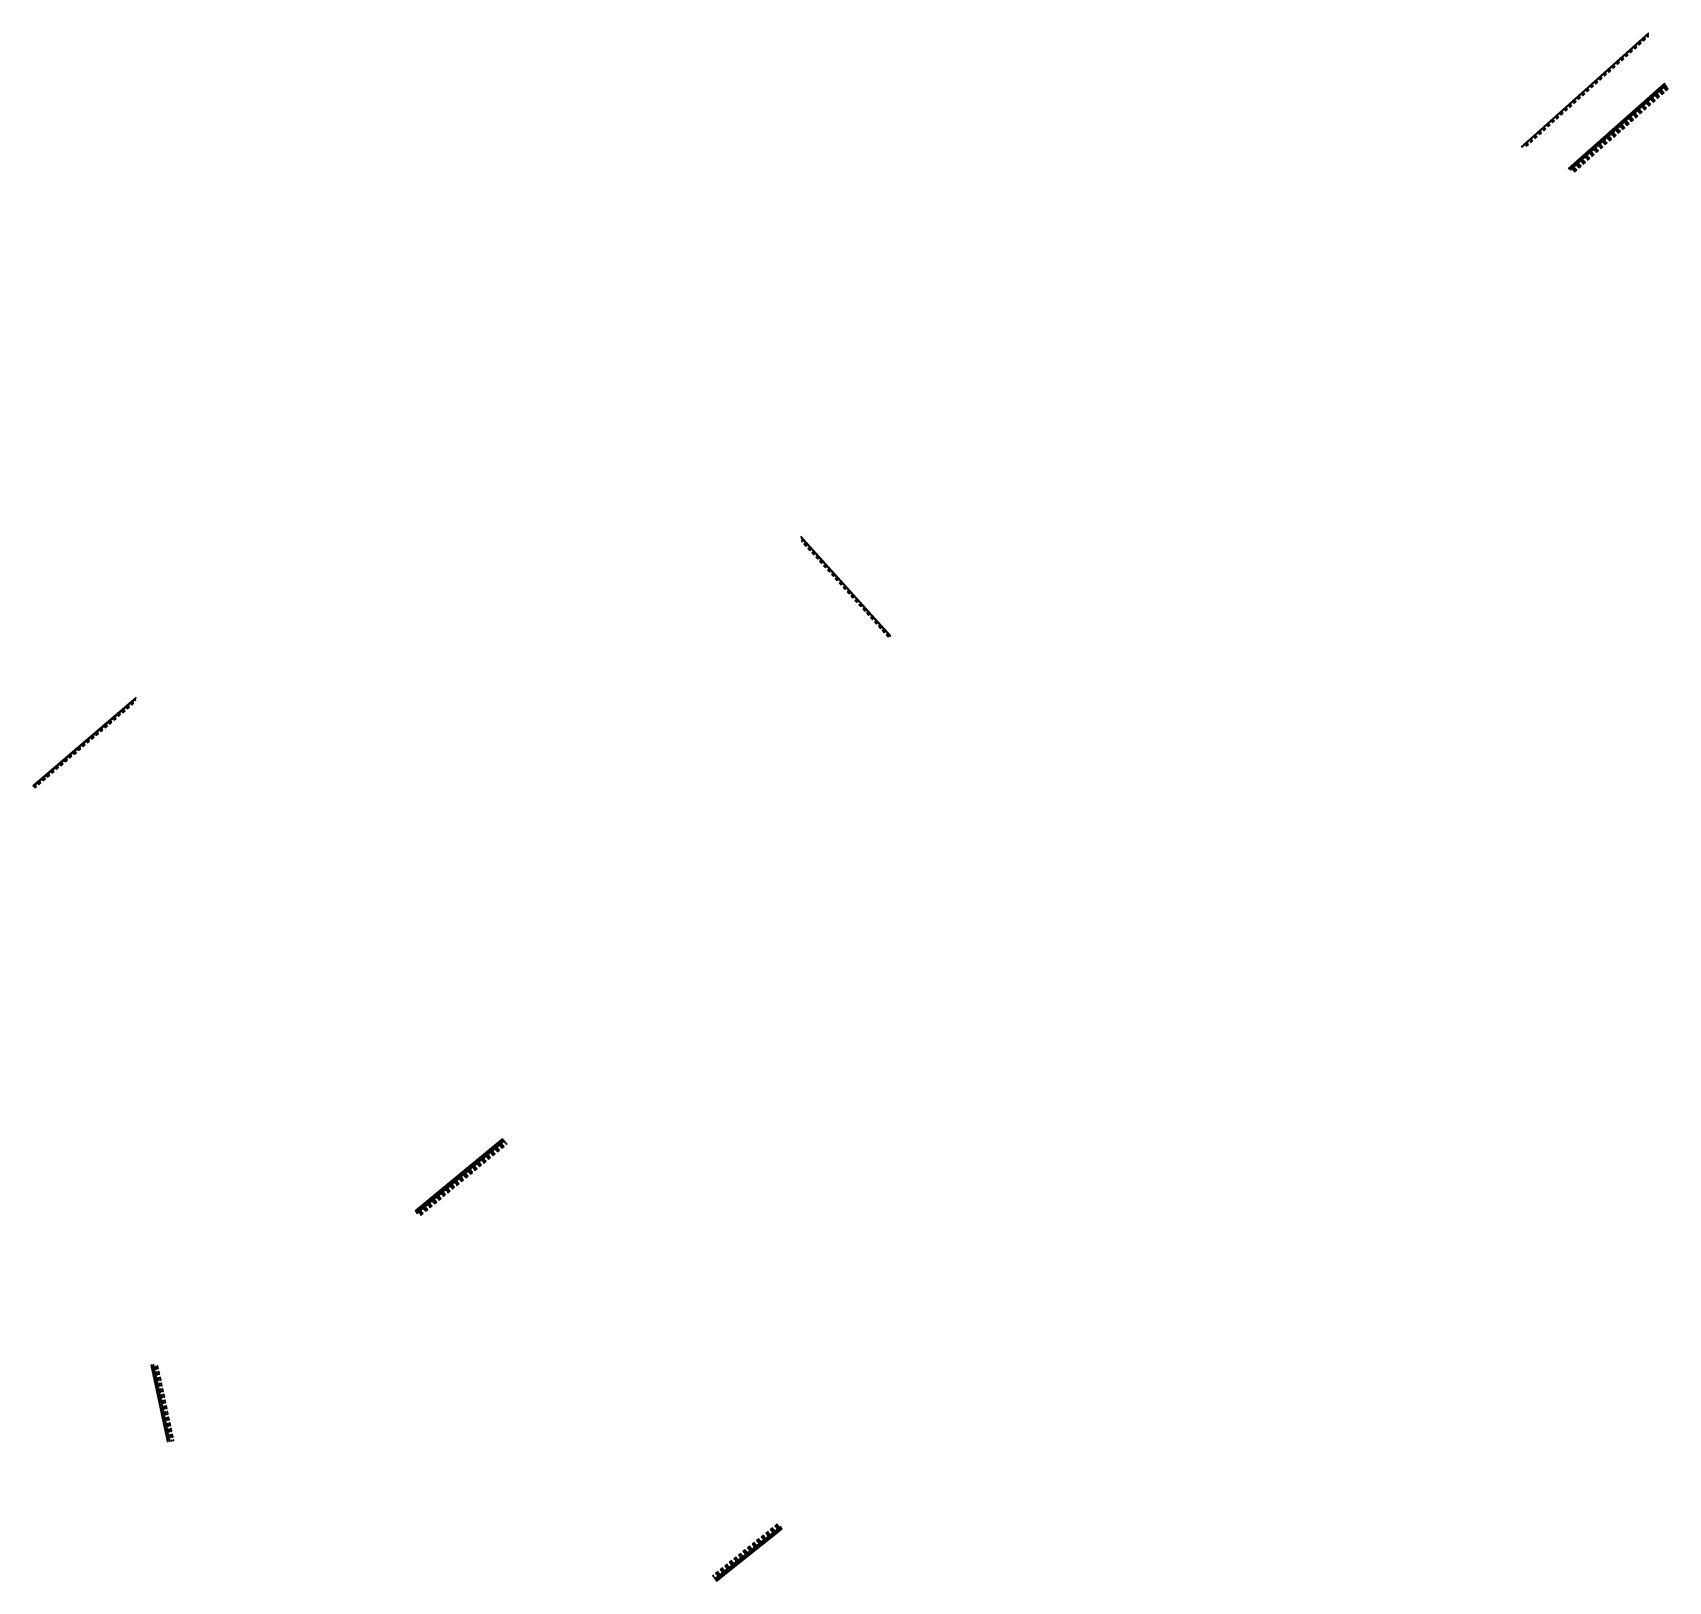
# Model space of a CAD drawing. Extents: x -9041 to 1682, y -8996 to 964.
# Drawn here: x -2758 to -1075, y -4275 to -2682 of the extents above; entities that cross this region are included whole.
import ezdxf

# ---------------------------------------------------------------- set-up
doc = ezdxf.new("R2010")
doc.units = 0

msp = doc.modelspace()

# ---------------------------------------------------------------- linework, layer by layer
at = {"layer": 'mg_to_dxf', "color": 40}
for points in [[(-1094.98, -2682.89), (-1094.94, -2681.51), (-1226.08, -2799.14), (-1224.91, -2799.43)], [(-1104.66, -2694.26), (-1102.42, -2692.26), (-1103.09, -2691.52), (-1105.32, -2693.52)], [(-1097.96, -2688.25), (-1098.62, -2687.51), (-1100.86, -2689.51), (-1100.19, -2690.26)], [(-1095.02, -2684.27), (-1096.39, -2685.51), (-1095.72, -2686.25), (-1095.06, -2685.65)], [(-1122.52, -2710.29), (-1120.29, -2708.28), (-1120.96, -2707.54), (-1123.19, -2709.54)], [(-1118.06, -2706.28), (-1115.82, -2704.28), (-1116.49, -2703.53), (-1118.72, -2705.54)], [(-1113.59, -2702.27), (-1111.36, -2700.27), (-1112.02, -2699.53), (-1114.26, -2701.53)], [(-1109.12, -2698.27), (-1106.89, -2696.27), (-1107.56, -2695.52), (-1109.79, -2697.52)], [(-1140.39, -2726.31), (-1138.16, -2724.31), (-1138.82, -2723.56), (-1141.06, -2725.57)], [(-1135.92, -2722.31), (-1133.69, -2720.3), (-1134.36, -2719.56), (-1136.59, -2721.56)], [(-1131.46, -2718.3), (-1129.22, -2716.3), (-1129.89, -2715.55), (-1132.12, -2717.55)], [(-1124.76, -2712.29), (-1125.42, -2711.55), (-1127.66, -2713.55), (-1126.99, -2714.29)], [(-1177.61, -2821.11), (-1176.84, -2821.77), (-1078, -2734.2), (-1078.56, -2733.36)], [(-1176.08, -2822.42), (-1175.32, -2823.08), (-1076.89, -2735.89), (-1077.44, -2735.05)], [(-1160.49, -2744.34), (-1161.16, -2743.59), (-1163.39, -2745.6), (-1162.72, -2746.34)], [(-1156.69, -2739.59), (-1158.92, -2741.59), (-1158.26, -2742.34), (-1156.02, -2740.33)], [(-1152.22, -2735.58), (-1154.46, -2737.58), (-1153.79, -2738.33), (-1151.56, -2736.33)], [(-1147.76, -2731.58), (-1149.99, -2733.58), (-1149.32, -2734.32), (-1147.09, -2732.32)], [(-1145.52, -2729.57), (-1144.86, -2730.32), (-1142.62, -2728.31), (-1143.29, -2727.57)], [(-1080.4, -2741.67), (-1081.06, -2740.92), (-1083.31, -2742.91), (-1082.64, -2743.66)], [(-1081.98, -2744.41), (-1081.32, -2745.16), (-1079.07, -2743.17), (-1079.73, -2742.42)], [(-1075.91, -2737.69), (-1076.57, -2736.94), (-1078.81, -2738.93), (-1078.15, -2739.68)], [(-1077.49, -2740.43), (-1077.49, -2740.43), (-1075.12, -2738.57), (-1075.24, -2738.44)], [(-1076.82, -2741.18), (-1076.82, -2741.18), (-1075.12, -2738.57), (-1077.49, -2740.43)], [(-1074.67, -2739.27), (-1074.67, -2739.27), (-1075.12, -2738.57), (-1076.82, -2741.18)], [(-1178.36, -2760.36), (-1179.02, -2759.62), (-1181.26, -2761.62), (-1180.59, -2762.37)], [(-1176.12, -2758.36), (-1173.89, -2756.36), (-1174.56, -2755.61), (-1176.79, -2757.62)], [(-1171.66, -2754.35), (-1169.42, -2752.35), (-1170.09, -2751.61), (-1172.32, -2753.61)], [(-1167.86, -2749.6), (-1167.19, -2750.35), (-1164.96, -2748.34), (-1165.62, -2747.6)], [(-1098.36, -2757.58), (-1099.02, -2756.84), (-1101.27, -2758.83), (-1100.61, -2759.57)], [(-1099.94, -2760.32), (-1099.28, -2761.07), (-1097.04, -2759.08), (-1097.7, -2758.33)], [(-1096.78, -2754.85), (-1096.12, -2755.6), (-1093.87, -2753.61), (-1094.53, -2752.86)], [(-1095.45, -2756.34), (-1094.79, -2757.09), (-1092.54, -2755.1), (-1093.21, -2754.35)], [(-1090.04, -2748.88), (-1092.29, -2750.87), (-1091.62, -2751.62), (-1089.38, -2749.63)], [(-1090.3, -2753.11), (-1088.05, -2751.12), (-1088.72, -2750.38), (-1090.96, -2752.37)], [(-1087.8, -2746.89), (-1087.13, -2747.64), (-1084.89, -2745.65), (-1085.55, -2744.9)], [(-1086.47, -2748.39), (-1085.81, -2749.14), (-1083.56, -2747.15), (-1084.22, -2746.4)], [(-1198.46, -2778.39), (-1196.22, -2776.39), (-1196.89, -2775.64), (-1199.12, -2777.65)], [(-1192.42, -2771.64), (-1194.66, -2773.64), (-1193.99, -2774.38), (-1191.76, -2772.38)], [(-1190.19, -2769.63), (-1189.52, -2770.38), (-1187.29, -2768.38), (-1187.96, -2767.63)], [(-1182.82, -2764.37), (-1183.49, -2763.62), (-1185.72, -2765.63), (-1185.06, -2766.37)], [(-1121.48, -2776.73), (-1123.73, -2778.72), (-1123.06, -2779.47), (-1120.82, -2777.48)], [(-1119.23, -2774.74), (-1118.57, -2775.49), (-1116.33, -2773.5), (-1116.99, -2772.75)], [(-1117.25, -2776.99), (-1115, -2775), (-1115.66, -2774.25), (-1117.91, -2776.24)], [(-1111.83, -2769.52), (-1112.5, -2768.77), (-1114.74, -2770.76), (-1114.08, -2771.51)], [(-1111.17, -2770.27), (-1113.42, -2772.26), (-1112.75, -2773.01), (-1110.51, -2771.02)], [(-1107.34, -2765.54), (-1108.01, -2764.79), (-1110.25, -2766.78), (-1109.59, -2767.53)], [(-1106.02, -2767.04), (-1106.68, -2766.29), (-1108.93, -2768.28), (-1108.26, -2769.03)], [(-1102.85, -2761.56), (-1103.52, -2760.81), (-1105.76, -2762.8), (-1105.1, -2763.55)], [(-1104.44, -2764.3), (-1103.77, -2765.05), (-1101.53, -2763.06), (-1102.19, -2762.31)], [(-1214.76, -2791.67), (-1216.99, -2793.67), (-1216.32, -2794.41), (-1214.09, -2792.41)], [(-1210.29, -2787.66), (-1212.52, -2789.66), (-1211.86, -2790.41), (-1209.62, -2788.41)], [(-1205.16, -2784.4), (-1205.82, -2783.66), (-1208.06, -2785.66), (-1207.39, -2786.4)], [(-1202.92, -2782.4), (-1200.69, -2780.39), (-1201.36, -2779.65), (-1203.59, -2781.65)], [(-1141.69, -2794.63), (-1141.03, -2795.38), (-1138.78, -2793.39), (-1139.45, -2792.64)], [(-1139.7, -2796.88), (-1137.46, -2794.89), (-1138.12, -2794.14), (-1140.36, -2796.13)], [(-1137.2, -2790.65), (-1136.54, -2791.4), (-1134.29, -2789.41), (-1134.95, -2788.66)], [(-1132.96, -2790.91), (-1133.63, -2790.16), (-1135.87, -2792.15), (-1135.21, -2792.9)], [(-1132.71, -2786.68), (-1132.05, -2787.42), (-1129.8, -2785.43), (-1130.46, -2784.69)], [(-1128.47, -2786.93), (-1129.14, -2786.18), (-1131.38, -2788.17), (-1130.72, -2788.92)], [(-1125.31, -2781.46), (-1125.97, -2780.71), (-1128.22, -2782.7), (-1127.55, -2783.45)], [(-1126.89, -2784.19), (-1126.23, -2784.94), (-1123.98, -2782.95), (-1124.65, -2782.2)], [(-1119.49, -2778.97), (-1120.15, -2778.23), (-1122.4, -2780.22), (-1121.74, -2780.96)], [(-1220.79, -2798.42), (-1218.56, -2796.42), (-1219.22, -2795.67), (-1221.46, -2797.68)], [(-1159.66, -2810.55), (-1158.99, -2811.3), (-1156.75, -2809.31), (-1157.41, -2808.56)], [(-1158.33, -2812.04), (-1157.67, -2812.79), (-1155.42, -2810.8), (-1156.08, -2810.05)], [(-1155.16, -2806.57), (-1154.5, -2807.32), (-1152.26, -2805.33), (-1152.92, -2804.58)], [(-1153.84, -2808.07), (-1153.18, -2808.81), (-1150.93, -2806.82), (-1151.59, -2806.08)], [(-1150.67, -2802.59), (-1150.01, -2803.34), (-1147.76, -2801.35), (-1148.43, -2800.6)], [(-1146.44, -2802.85), (-1147.1, -2802.1), (-1149.35, -2804.09), (-1148.68, -2804.84)], [(-1146.18, -2798.61), (-1145.52, -2799.36), (-1143.27, -2797.37), (-1143.94, -2796.62)], [(-1141.95, -2798.87), (-1142.61, -2798.12), (-1144.86, -2800.11), (-1144.19, -2800.86)], [(-1170.22, -2821.24), (-1170.88, -2820.49), (-1173.13, -2822.48), (-1172.47, -2823.23)], [(-1171.14, -2824.73), (-1168.89, -2822.74), (-1169.56, -2821.99), (-1171.8, -2823.98)], [(-1165.73, -2817.26), (-1166.39, -2816.51), (-1168.64, -2818.5), (-1167.98, -2819.25)], [(-1167.31, -2820), (-1166.65, -2820.75), (-1164.4, -2818.76), (-1165.07, -2818.01)], [(-1164.15, -2814.53), (-1163.48, -2815.27), (-1161.24, -2813.28), (-1161.9, -2812.54)], [(-1162.82, -2816.02), (-1162.16, -2816.77), (-1159.91, -2814.78), (-1160.58, -2814.03)], [(-1875.47, -3302.95), (-1874.73, -3302.28), (-1967.61, -3199.78), (-1967.22, -3201.69)], [(-1966.84, -3203.6), (-1966.45, -3205.52), (-1966.25, -3205.74), (-1965.51, -3205.07)], [(-1964.24, -3207.96), (-1962.22, -3210.18), (-1961.48, -3209.51), (-1963.5, -3207.29)], [(-1960.21, -3212.41), (-1958.19, -3214.63), (-1957.45, -3213.96), (-1959.47, -3211.74)], [(-1953.42, -3218.41), (-1955.44, -3216.18), (-1956.18, -3216.85), (-1954.17, -3219.08)], [(-1950.14, -3223.52), (-1949.4, -3222.85), (-1951.41, -3220.63), (-1952.15, -3221.3)], [(-1946.11, -3227.97), (-1945.37, -3227.3), (-1947.38, -3225.08), (-1948.12, -3225.75)], [(-1944.09, -3230.19), (-1942.08, -3232.42), (-1941.34, -3231.75), (-1943.35, -3229.52)], [(-1940.07, -3234.64), (-1938.05, -3236.86), (-1937.31, -3236.19), (-1939.32, -3233.97)], [(-1933.28, -3240.64), (-1935.3, -3238.41), (-1936.04, -3239.09), (-1934.02, -3241.31)], [(-1929.99, -3245.76), (-1929.25, -3245.08), (-1931.27, -3242.86), (-1932.01, -3243.53)], [(-1927.24, -3247.31), (-1927.98, -3247.98), (-1925.97, -3250.2), (-1925.22, -3249.53)], [(-1923.95, -3252.43), (-1921.94, -3254.65), (-1921.2, -3253.98), (-1923.21, -3251.75)], [(-1917.91, -3259.09), (-1917.17, -3258.42), (-1919.18, -3256.2), (-1919.92, -3256.87)], [(-1915.15, -3260.65), (-1915.89, -3261.32), (-1913.88, -3263.54), (-1913.14, -3262.87)], [(-1909.85, -3267.99), (-1909.11, -3267.32), (-1911.12, -3265.09), (-1911.86, -3265.76)], [(-1905.82, -3272.43), (-1905.08, -3271.76), (-1907.1, -3269.54), (-1907.84, -3270.21)], [(-1901.05, -3276.21), (-1903.07, -3273.99), (-1903.81, -3274.66), (-1901.79, -3276.88)], [(-1899.04, -3278.43), (-1899.78, -3279.1), (-1897.76, -3281.33), (-1897.02, -3280.66)], [(-1893, -3285.1), (-1895.01, -3282.88), (-1895.75, -3283.55), (-1893.74, -3285.77)], [(-1891.72, -3288), (-1889.71, -3290.22), (-1888.97, -3289.55), (-1890.98, -3287.32)], [(-1887.69, -3292.44), (-1885.68, -3294.67), (-1884.94, -3293.99), (-1886.95, -3291.77)], [(-1882.92, -3296.22), (-1883.66, -3296.89), (-1881.65, -3299.11), (-1880.91, -3298.44)], [(-1877.62, -3303.56), (-1876.88, -3302.89), (-1878.89, -3300.66), (-1879.64, -3301.34)], [(-2758.05, -3456.81), (-2757.29, -3457.47), (-2651.78, -3367.23), (-2651.53, -3365.69)], [(-2670.47, -3384.52), (-2669.82, -3385.28), (-2667.54, -3383.33), (-2668.19, -3382.57)], [(-2663.63, -3378.67), (-2665.91, -3380.62), (-2665.26, -3381.38), (-2662.98, -3379.43)], [(-2660.7, -3377.48), (-2658.42, -3375.53), (-2659.07, -3374.77), (-2661.35, -3376.72)], [(-2653.86, -3371.63), (-2654.51, -3370.87), (-2656.79, -3372.82), (-2656.14, -3373.58)], [(-2652.04, -3368.76), (-2652.23, -3368.92), (-2652.09, -3369.08)], [(-2688.05, -3400.88), (-2685.77, -3398.93), (-2686.42, -3398.17), (-2688.7, -3400.12)], [(-2683.49, -3396.98), (-2681.21, -3395.03), (-2681.86, -3394.27), (-2684.14, -3396.22)], [(-2679.58, -3392.32), (-2678.93, -3393.08), (-2676.65, -3391.13), (-2677.3, -3390.37)], [(-2672.75, -3386.47), (-2675.02, -3388.42), (-2674.38, -3389.18), (-2672.1, -3387.23)], [(-2704.66, -3413.77), (-2706.94, -3415.72), (-2706.29, -3416.48), (-2704.01, -3414.53)], [(-2700.1, -3409.87), (-2702.38, -3411.82), (-2701.73, -3412.58), (-2699.45, -3410.63)], [(-2695.54, -3405.97), (-2697.82, -3407.92), (-2697.17, -3408.68), (-2694.89, -3406.73)], [(-2693.26, -3404.02), (-2692.61, -3404.78), (-2690.33, -3402.83), (-2690.98, -3402.07)], [(-2727.46, -3433.27), (-2729.74, -3435.22), (-2729.09, -3435.98), (-2726.81, -3434.03)], [(-2724.53, -3432.08), (-2722.25, -3430.13), (-2722.9, -3429.37), (-2725.18, -3431.32)], [(-2718.34, -3425.47), (-2720.62, -3427.42), (-2719.97, -3428.18), (-2717.69, -3426.23)], [(-2716.06, -3423.52), (-2715.41, -3424.28), (-2713.13, -3422.33), (-2713.78, -3421.57)], [(-2710.85, -3420.38), (-2708.57, -3418.43), (-2709.22, -3417.67), (-2711.5, -3419.62)], [(-2747.98, -3450.82), (-2747.33, -3451.58), (-2745.05, -3449.63), (-2745.7, -3448.87)], [(-2742.77, -3447.68), (-2740.49, -3445.73), (-2741.14, -3444.97), (-2743.42, -3446.92)], [(-2736.58, -3441.07), (-2738.86, -3443.02), (-2738.21, -3443.78), (-2735.93, -3441.83)], [(-2732.02, -3437.17), (-2734.3, -3439.12), (-2733.65, -3439.88), (-2731.37, -3437.93)], [(-2754.17, -3457.43), (-2754.82, -3456.67), (-2756.52, -3458.13), (-2755.76, -3458.79)], [(-2751.89, -3455.48), (-2749.61, -3453.53), (-2750.26, -3452.77), (-2752.54, -3454.72)], [(-2273.86, -3820.76), (-2274.56, -3820.05), (-2364.26, -3894.14), (-2363.73, -3894.99)], [(-2363.19, -3895.85), (-2362.66, -3896.7), (-2272.44, -3822.19), (-2273.15, -3821.48)], [(-2288.04, -3837.66), (-2288.68, -3836.89), (-2290.99, -3838.8), (-2290.35, -3839.57)], [(-2286.36, -3834.98), (-2285.73, -3835.75), (-2283.41, -3833.84), (-2284.05, -3833.07)], [(-2282.14, -3835.38), (-2282.78, -3834.61), (-2285.09, -3836.52), (-2284.45, -3837.29)], [(-2278.79, -3830.02), (-2279.42, -3829.25), (-2281.74, -3831.16), (-2281.1, -3831.93)], [(-2280.46, -3832.7), (-2279.83, -3833.47), (-2277.51, -3831.56), (-2278.15, -3830.79)], [(-2274.16, -3826.2), (-2274.8, -3825.43), (-2277.11, -3827.34), (-2276.47, -3828.11)], [(-2272.89, -3827.74), (-2273.52, -3826.97), (-2275.84, -3828.88), (-2275.2, -3829.65)], [(-2271.85, -3824.29), (-2271.03, -3823.62), (-2271.74, -3822.9), (-2272.48, -3823.52)], [(-2270.32, -3824.33), (-2271.21, -3825.06), (-2270.57, -3825.83), (-2269.62, -3825.04)], [(-2309.49, -3854.09), (-2308.86, -3854.86), (-2306.54, -3852.95), (-2307.18, -3852.18)], [(-2305.27, -3854.49), (-2305.91, -3853.72), (-2308.22, -3855.63), (-2307.58, -3856.4)], [(-2301.92, -3849.13), (-2302.55, -3848.36), (-2304.87, -3850.27), (-2304.23, -3851.04)], [(-2302.96, -3852.58), (-2300.64, -3850.67), (-2301.28, -3849.9), (-2303.59, -3851.81)], [(-2299.6, -3847.22), (-2297.29, -3845.31), (-2297.93, -3844.53), (-2300.24, -3846.44)], [(-2296.02, -3846.85), (-2296.65, -3846.08), (-2298.97, -3847.99), (-2298.33, -3848.76)], [(-2294.98, -3843.39), (-2292.67, -3841.48), (-2293.3, -3840.71), (-2295.62, -3842.62)], [(-2294.34, -3844.17), (-2293.7, -3844.94), (-2291.39, -3843.03), (-2292.03, -3842.26)], [(-2289.72, -3840.34), (-2289.08, -3841.12), (-2286.77, -3839.21), (-2287.4, -3838.43)], [(-2332.62, -3873.19), (-2331.99, -3873.96), (-2329.67, -3872.05), (-2330.31, -3871.28)], [(-2325.68, -3867.46), (-2328, -3869.37), (-2327.36, -3870.14), (-2325.05, -3868.23)], [(-2323.77, -3869.77), (-2324.41, -3869), (-2326.72, -3870.91), (-2326.09, -3871.68)], [(-2322.73, -3866.32), (-2320.42, -3864.41), (-2321.06, -3863.64), (-2323.37, -3865.55)], [(-2322.1, -3867.09), (-2321.46, -3867.86), (-2319.15, -3865.95), (-2319.79, -3865.18)], [(-2318.11, -3862.5), (-2315.8, -3860.59), (-2316.43, -3859.82), (-2318.75, -3861.73)], [(-2317.47, -3863.27), (-2316.84, -3864.04), (-2314.52, -3862.13), (-2315.16, -3861.36)], [(-2311.17, -3856.77), (-2311.81, -3856), (-2314.12, -3857.91), (-2313.48, -3858.68)], [(-2309.9, -3858.31), (-2310.53, -3857.54), (-2312.85, -3859.45), (-2312.21, -3860.22)], [(-2351.13, -3888.47), (-2350.49, -3889.25), (-2348.18, -3887.34), (-2348.82, -3886.56)], [(-2346.9, -3888.88), (-2347.54, -3888.11), (-2349.85, -3890.02), (-2349.22, -3890.79)], [(-2346.5, -3884.65), (-2345.87, -3885.43), (-2343.55, -3883.51), (-2344.19, -3882.74)], [(-2342.28, -3885.06), (-2342.92, -3884.29), (-2345.23, -3886.2), (-2344.59, -3886.97)], [(-2338.93, -3879.69), (-2339.56, -3878.92), (-2341.88, -3880.83), (-2341.24, -3881.6)], [(-2339.97, -3883.15), (-2337.65, -3881.24), (-2338.29, -3880.46), (-2340.6, -3882.38)], [(-2336.61, -3877.78), (-2334.3, -3875.87), (-2334.94, -3875.1), (-2337.25, -3877.01)], [(-2335.98, -3878.55), (-2335.34, -3879.33), (-2333.03, -3877.41), (-2333.66, -3876.64)], [(-2330.71, -3875.5), (-2328.4, -3873.59), (-2329.04, -3872.82), (-2331.35, -3874.73)], [(-2360.38, -3896.12), (-2359.74, -3896.89), (-2357.43, -3894.98), (-2358.07, -3894.21)], [(-2356.16, -3896.52), (-2356.79, -3895.75), (-2359.11, -3897.66), (-2358.47, -3898.43)], [(-2355.75, -3892.3), (-2355.12, -3893.07), (-2352.8, -3891.16), (-2353.44, -3890.39)], [(-2354.48, -3893.84), (-2353.84, -3894.61), (-2351.53, -3892.7), (-2352.17, -3891.93)], [(-2635.47, -4052.66), (-2636.45, -4052.84), (-2619.58, -4131.68), (-2618.59, -4131.5)], [(-2617.61, -4131.32), (-2616.63, -4131.14), (-2633.5, -4052.3), (-2634.48, -4052.48)], [(-2630.47, -4056.91), (-2631.1, -4053.98), (-2632.07, -4054.19), (-2631.45, -4057.12)], [(-2630.12, -4053.77), (-2629.49, -4056.7), (-2628.51, -4056.49), (-2629.14, -4053.56)], [(-2630.19, -4062.99), (-2629.21, -4062.78), (-2629.84, -4059.84), (-2630.82, -4060.05)], [(-2628.93, -4068.85), (-2627.96, -4068.64), (-2628.58, -4065.71), (-2629.56, -4065.92)], [(-2627.88, -4059.42), (-2628.86, -4059.63), (-2628.23, -4062.57), (-2627.26, -4062.36)], [(-2627.33, -4071.58), (-2628.31, -4071.79), (-2627.68, -4074.72), (-2626.7, -4074.51)], [(-2626.63, -4065.29), (-2627.61, -4065.5), (-2626.98, -4068.43), (-2626, -4068.23)], [(-2625.37, -4071.16), (-2626.35, -4071.37), (-2625.72, -4074.3), (-2624.75, -4074.09)], [(-2625.45, -4080.38), (-2626.07, -4077.44), (-2627.05, -4077.65), (-2626.42, -4080.59)], [(-2625.17, -4086.45), (-2624.19, -4086.25), (-2624.82, -4083.31), (-2625.8, -4083.52)], [(-2624.47, -4080.17), (-2623.49, -4079.96), (-2624.12, -4077.03), (-2625.1, -4077.24)], [(-2624.54, -4089.39), (-2623.91, -4092.32), (-2622.93, -4092.11), (-2623.56, -4089.18)], [(-2622.23, -4085.83), (-2622.86, -4082.89), (-2623.84, -4083.1), (-2623.21, -4086.04)], [(-2621.61, -4088.76), (-2622.58, -4088.97), (-2621.96, -4091.9), (-2620.98, -4091.69)], [(-2622.66, -4098.19), (-2621.68, -4097.98), (-2622.31, -4095.05), (-2623.28, -4095.26)], [(-2620.42, -4103.85), (-2621.05, -4100.91), (-2622.03, -4101.12), (-2621.4, -4104.06)], [(-2620.7, -4097.77), (-2619.72, -4097.56), (-2620.35, -4094.63), (-2621.33, -4094.84)], [(-2619.17, -4109.71), (-2619.79, -4106.78), (-2620.77, -4106.99), (-2620.14, -4109.92)], [(-2618.47, -4103.43), (-2619.09, -4100.49), (-2620.07, -4100.7), (-2619.44, -4103.64)], [(-2618.19, -4109.5), (-2617.21, -4109.29), (-2617.84, -4106.36), (-2618.82, -4106.57)], [(-2618.54, -4112.65), (-2619.52, -4112.86), (-2618.89, -4115.79), (-2617.91, -4115.58)], [(-2617.63, -4121.66), (-2616.66, -4121.45), (-2617.28, -4118.51), (-2618.26, -4118.72)], [(-2616.58, -4112.23), (-2617.56, -4112.44), (-2616.93, -4115.37), (-2615.96, -4115.16)], [(-2615.33, -4118.1), (-2616.31, -4118.31), (-2615.68, -4121.24), (-2614.7, -4121.03)], [(-2615.05, -4124.17), (-2614.42, -4127.11), (-2613.44, -4126.9), (-2614.07, -4123.96)], [(-2616.38, -4127.52), (-2615.4, -4127.31), (-2616.03, -4124.38), (-2617.01, -4124.59)], [(-2614.66, -4130.78), (-2614.77, -4130.25), (-2615.75, -4130.46), (-2615.64, -4130.96)], [(-2612.69, -4130.42), (-2612.82, -4129.83), (-2613.79, -4130.04), (-2613.67, -4130.6)], [(-2055.92, -4272.97), (-2055.34, -4273.78), (-1987.67, -4219.77), (-1988.22, -4218.94)], [(-2054.75, -4274.59), (-2054.17, -4275.4), (-1986.55, -4221.44), (-1987.11, -4220.6)], [(-2001.26, -4224.22), (-2003.6, -4226.09), (-2002.98, -4226.87), (-2000.63, -4225)], [(-1996.57, -4220.48), (-1998.91, -4222.35), (-1998.29, -4223.13), (-1995.94, -4221.26)], [(-1997.04, -4224.69), (-1994.69, -4222.82), (-1995.32, -4222.04), (-1997.66, -4223.91)], [(-1991.88, -4216.73), (-1994.22, -4218.61), (-1993.6, -4219.39), (-1991.25, -4217.52)], [(-1990.63, -4218.3), (-1992.97, -4220.17), (-1992.35, -4220.95), (-1990.01, -4219.08)], [(-2020.01, -4239.19), (-2022.36, -4241.06), (-2021.74, -4241.84), (-2019.39, -4239.97)], [(-2018.14, -4241.54), (-2018.77, -4240.75), (-2021.11, -4242.63), (-2020.49, -4243.41)], [(-2015.32, -4235.45), (-2017.67, -4237.32), (-2017.05, -4238.1), (-2014.7, -4236.23)], [(-2015.8, -4239.66), (-2013.45, -4237.79), (-2014.08, -4237.01), (-2016.42, -4238.88)], [(-2012.36, -4234.36), (-2010.01, -4232.49), (-2010.63, -4231.71), (-2012.98, -4233.58)], [(-2011.11, -4235.92), (-2008.76, -4234.05), (-2009.39, -4233.27), (-2011.73, -4235.14)], [(-2008.29, -4229.83), (-2007.67, -4230.62), (-2005.32, -4228.74), (-2005.95, -4227.96)], [(-2004.07, -4230.31), (-2004.7, -4229.53), (-2007.04, -4231.4), (-2006.42, -4232.18)], [(-1999.38, -4226.56), (-2000.01, -4225.78), (-2002.35, -4227.65), (-2001.73, -4228.44)], [(-2043.46, -4257.9), (-2045.81, -4259.77), (-2045.18, -4260.56), (-2042.84, -4258.69)], [(-2040.49, -4256.81), (-2038.15, -4254.94), (-2038.77, -4254.16), (-2041.12, -4256.03)], [(-2037.53, -4255.72), (-2039.87, -4257.6), (-2039.25, -4258.38), (-2036.9, -4256.51)], [(-2035.8, -4253.07), (-2033.46, -4251.2), (-2034.08, -4250.42), (-2036.43, -4252.29)], [(-2032.84, -4251.98), (-2035.18, -4253.85), (-2034.56, -4254.63), (-2032.21, -4252.76)], [(-2028.77, -4247.46), (-2029.39, -4246.68), (-2031.74, -4248.55), (-2031.11, -4249.33)], [(-2030.49, -4250.11), (-2029.87, -4250.89), (-2027.52, -4249.02), (-2028.15, -4248.24)], [(-2026.42, -4245.59), (-2024.08, -4243.71), (-2024.7, -4242.93), (-2027.05, -4244.8)], [(-2022.83, -4245.28), (-2023.46, -4244.5), (-2025.8, -4246.37), (-2025.18, -4247.15)], [(-2056.91, -4269.91), (-2057.53, -4269.13), (-2058.26, -4269.72), (-2057.68, -4270.53)], [(-2055.66, -4271.48), (-2056.28, -4270.69), (-2057.09, -4271.34), (-2056.51, -4272.15)], [(-2055.19, -4267.26), (-2054.56, -4268.04), (-2052.22, -4266.17), (-2052.84, -4265.39)], [(-2053.32, -4269.6), (-2050.97, -4267.73), (-2051.59, -4266.95), (-2053.94, -4268.82)], [(-2047.53, -4262.43), (-2048.15, -4261.65), (-2050.5, -4263.52), (-2049.87, -4264.3)], [(-2046.9, -4263.21), (-2049.25, -4265.08), (-2048.63, -4265.86), (-2046.28, -4263.99)], [(-2041.59, -4260.25), (-2042.21, -4259.47), (-2044.56, -4261.34), (-2043.94, -4262.12)]]:
    msp.add_3dface(points, dxfattribs=at)

doc.saveas('drawing.dxf')
